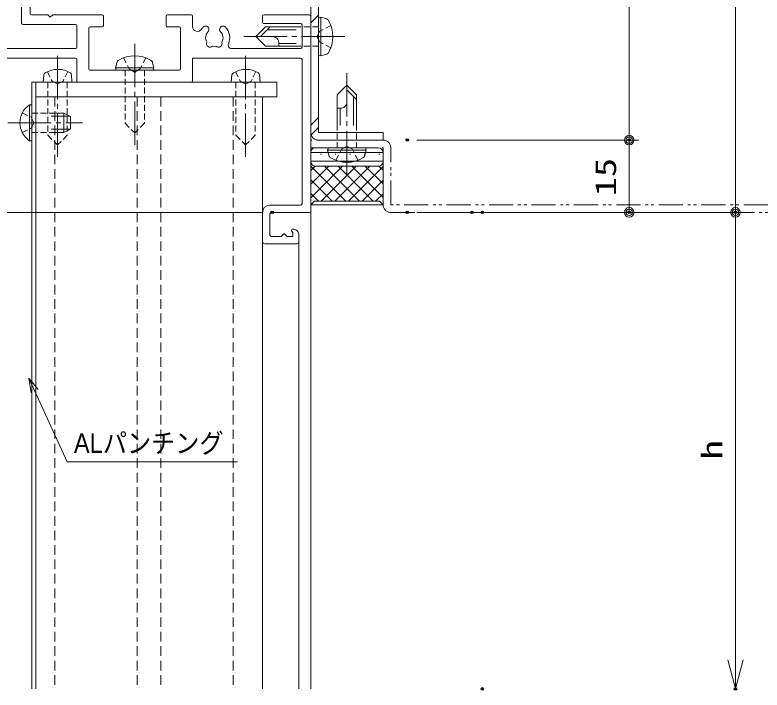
# Model space of a CAD drawing. Units: millimetres on the paper. Extents: x -395 to 395, y -281 to 281.
# Drawn here: x 135.2 to 290.1, y -192 to -51.9 of the extents above; entities that cross this region are included whole.
import ezdxf
from ezdxf.enums import TextEntityAlignment as Align

# ---------------------------------------------------------------- set-up
doc = ezdxf.new("R2010")
doc.units = ezdxf.units.MM
doc.header["$PDMODE"] = 32
doc.header["$PDSIZE"] = 0.5
for name, pattern in [('CHAIN2', [12, 9, -1, 1, -1]), ('DASHED1', [1.8, 1.2, -0.6]), ('DASHED2', [3, 2, -1]), ('DOUBLE_CHAIN1', [8.8, 5, -1, 0.6, -0.6, 0.6, -1])]:
    doc.linetypes.add(name, pattern=pattern)
for name, color, linetype, lineweight in [('0-2_USERZ', 3, 'Continuous', 9), ('0-4__0-0_', 6, 'Continuous', 9), ('0-5_0', 7, 'Continuous', 9), ('0-7_PARTS3', 134, 'Continuous', 9), ('0-8_KATAZAI', 7, 'Continuous', 9), ('0-9__0-A_1-2', 3, 'Continuous', 9), ('0-B_SUNPOU', 3, 'Continuous', 9), ('0-C_SYMBOLS2', 134, 'Continuous', 9), ('0-D_PARTS2', 134, 'Continuous', 9), ('0-E_補助線', 134, 'Continuous', 9), ('0-F_EXTLINE', 3, 'DOUBLE_CHAIN1', 9)]:
    doc.layers.add(name, color=color, linetype=linetype, lineweight=lineweight)
doc.layers.add('0-6_DEFPOINTS', color=1, linetype='Continuous')
doc.styles.add('HG丸ｺﾞｼｯｸM-PRO', font='')
doc.styles.add('ＭＳ ゴシック', font='')
doc.styles.get('HG丸ｺﾞｼｯｸM-PRO').set_extended_font_data('HG丸ｺﾞｼｯｸM-PRO')
doc.styles.get('ＭＳ ゴシック').set_extended_font_data('MS Gothic')

# ---------------------------------------------------------------- blocks, each defined once
blk = doc.blocks.new('U12')
at = {"layer": '0-7_PARTS3'}
for p, q in [((-0.5, 4), (-1.553, 3.719)), ((-0.5, 4), (-0.5, -4)), ((-0.5, 4), (0, 3.824)), ((0, 3.824), (0, -3.824)), ((-0.5, -4), (-1.553, -3.719)), ((-0.5, -4), (0, -3.824))]:
    blk.add_line(p, q, dxfattribs=at)
at = {"layer": '0-7_PARTS3', "linetype": 'DASHED1'}
for p, q in [((0, 2), (11, 2)), ((11, 2), (13, 0)), ((11, -2), (13, 0)), ((0, -2), (11, -2))]:
    blk.add_line(p, q, dxfattribs=at)
at = {"layer": '0-7_PARTS3', "linetype": 'CHAIN2'}
blk.add_line((-5.5, 0), (15.5, 0), dxfattribs=at)
at = {"layer": '0-7_PARTS3', "linetype": 'DASHED1'}
for points in [[(-2.579, 2.3), (-0.263, 1.145), (0.346, 0)], [(-2.579, -2.3), (-0.263, -1.145), (0.346, 0)]]:
    blk.add_lwpolyline(points, dxfattribs=at)
at = {"layer": '0-7_PARTS3'}
for centre, radius, start, end in [((3.5, 0), 6.5, 149.41289, 210.58711), ((-1.321, 2.85), 0.9, 104.93766, 149.41289), ((-1.321, -2.85), 0.9, 210.58711, 255.06234)]:
    blk.add_arc(centre, radius, start, end, dxfattribs=at)
blk = doc.blocks.new('WAKU-U')
at = {"layer": '0-4__0-0_', "color": 7}
for points in [[(-18.5, -35.999), (-18, -36.499), (-18.5, -36.999)], [(-30.004, -53.499), (-29.504, -53.999), (-30.004, -54.499)]]:
    blk.add_lwpolyline(points, dxfattribs=at)
at = {"layer": '0-5_0'}
for p, q in [((-29.704, 0), (10.7, 0)), ((-30.004, -9.7), (-30.004, -0.3)), ((11, -0.3), (11, -8)), ((-28.204, -2.1), (-28.204, -9.7)), ((-23.3, -1.8), (-27.904, -1.8)), ((-23, -16.417), (-23, -2.1)), ((9.2, -1.8), (-20.7, -1.8)), ((9.5, -8.5), (9.5, -2.1)), ((15.5, -2.5), (17.2, -2.5)), ((17.5, -2.8), (17.5, -9.5)), ((14.5, -3.75), (14.5, -3.5)), ((15.069, -3.778), (14.931, -3.922)), ((15.25, -3.7), (16, -3.7)), ((11.5, -8.5), (15.5, -8.5)), ((-28.504, -10), (-29.704, -10)), ((17, -10), (11, -10)), ((-27.318, -18.8), (-27.308, -18.8)), ((-27.318, -21.2), (-27.308, -21.2)), ((-29.704, -24.498), (-27.565, -24.498)), ((-30.004, -29.7), (-30.004, -24.798)), ((-16, -24.798), (-16, -48.2)), ((-27.504, -27.298), (-27.504, -29.7)), ((-18.8, -26.998), (-27.204, -26.998)), ((-18.5, -35.999), (-18.5, -27.298)), ((-27.804, -30), (-29.704, -30)), ((-18.5, -45.7), (-18.5, -36.999)), ((-30.004, -53.499), (-30.004, -43.3)), ((-29.704, -43), (-27.804, -43)), ((-27.504, -43.3), (-27.504, -45.7)), ((-27.204, -46), (-18.8, -46)), ((-28.004, -48.8), (-28.004, -59.7)), ((-23.3, -48.5), (-27.704, -48.5)), ((-23, -73.976), (-23, -48.8)), ((-21, -48.8), (-21, -63.5)), ((-16.3, -48.5), (-20.7, -48.5)), ((-30.004, -57.9), (-30.004, -54.499)), ((-43.004, -59.7), (-43.004, -58.5)), ((-42.704, -58.2), (-30.304, -58.2)), ((-25.174, -75.711), (-25.289, -75.658)), ((-27.448, -76.3), (-27.438, -76.3)), ((-27.448, -78.7), (-27.438, -78.7)), ((-13, -98.8), (-13, -99.7)), ((-13.3, -100), (-34.704, -100))]:
    blk.add_line(p, q, dxfattribs=at)
for points in [[(-21, -2.1), (-21, -24.498), (-16.3, -24.498)], [(16, -8), (16, -6.1), (15.4, -5.5), (16, -4.9), (16, -3.7)], [(-25.044, -18.211), (-25.159, -18.158), (-25.553, -18.227)], [(-35.004, -99.7), (-35.004, -60), (-42.704, -60)], [(-28.304, -60), (-33.204, -60), (-33.204, -98.2), (-23, -98.2), (-23, -81.024)], [(-21, -63.5), (-21, -98.5), (-13.3, -98.5)], [(-25.174, -75.711), (-25.289, -75.658), (-25.683, -75.727)]]:
    blk.add_lwpolyline(points, dxfattribs=at)
for centre, radius, start, end in [((-29.704, -0.3), 0.3, 90, 180), ((10.7, -0.3), 0.3, 360, 90), ((-27.904, -2.1), 0.3, 90, 180), ((-23.3, -2.1), 0.3, 0, 90), ((-20.7, -2.1), 0.3, 90, 180), ((9.2, -2.1), 0.3, 0, 90), ((15.5, -3.5), 1, 90, 180), ((17.2, -2.8), 0.3, 0, 90), ((14.75, -3.75), 0.25, 180, 316.39718), ((15.25, -3.95), 0.25, 90, 136.39718), ((11, -8.5), 1.5, 180, 270), ((11.5, -8), 0.5, 180, 270), ((15.5, -8), 0.5, 270, 0), ((-29.704, -9.7), 0.3, 180, 270), ((-28.504, -9.7), 0.3, 270, 0), ((17, -9.5), 0.5, 270, 0), ((-25.24, -20), 3.2, 66.74202, 133.7398), ((-23.7, -16.417), 0.7, 246.74202, 0), ((-26.968, -18.194), 0.7, 133.7398, 240), ((-25.24, -20), 1.8, 100, 133.7398), ((-25.24, -20), 1.8, 59.14685, 83.7398), ((-24.011, -19.14), 0.75, 315.95278, 114.04722), ((-26.968, -18.194), 0.7, 240, 313.7398), ((-25.24, -20), 1.8, 349.14685, 10.85315), ((-26.968, -21.806), 0.7, 120, 226.2602), ((-26.968, -21.806), 0.7, 46.2602, 120), ((-25.24, -20), 1.8, 226.2602, 260), ((-25.24, -20), 1.8, 260, 300.85315), ((-24.011, -20.86), 0.75, 245.95278, 44.04722), ((-27.565, -23.498), 1, 270, 56.39324), ((-25.24, -20), 3.2, 226.2602, 236.39324), ((-29.704, -24.798), 0.3, 90, 180), ((-16.3, -24.798), 0.3, 0, 90), ((-27.204, -27.298), 0.3, 90, 180), ((-18.8, -27.298), 0.3, 0, 90), ((-29.704, -29.7), 0.3, 180, 270), ((-27.804, -29.7), 0.3, 270, 0), ((-29.704, -43.3), 0.3, 90, 180), ((-27.804, -43.3), 0.3, 0, 90), ((-27.204, -45.7), 0.3, 180, 270), ((-18.8, -45.7), 0.3, 270, 0), ((-27.704, -48.8), 0.3, 90, 180), ((-23.3, -48.8), 0.3, 0, 90), ((-20.7, -48.8), 0.3, 90, 180), ((-16.3, -48.2), 0.3, 270, 0), ((-42.704, -58.5), 0.3, 90, 180), ((-30.304, -57.9), 0.3, 270, 0), ((-42.704, -59.7), 0.3, 180, 270), ((-28.304, -59.7), 0.3, 270, 360), ((-25.37, -77.5), 3.2, 64.64629, 133.7398), ((-23.7, -73.976), 0.7, 244.64629, 0), ((-27.098, -75.694), 0.7, 133.7398, 240), ((-25.37, -77.5), 1.8, 100, 133.7398), ((-25.37, -77.5), 1.8, 59.14685, 83.7398), ((-24.141, -76.64), 0.75, 315.95278, 114.04722), ((-27.098, -75.694), 0.7, 240, 313.7398), ((-25.37, -77.5), 1.8, 349.14685, 10.85315), ((-27.098, -79.306), 0.7, 120, 226.2602), ((-27.098, -79.306), 0.7, 46.2602, 120), ((-25.37, -77.5), 1.8, 226.2602, 260), ((-24.141, -78.36), 0.75, 245.95278, 44.04722), ((-25.37, -77.5), 3.2, 226.2602, 295.35371), ((-25.37, -77.5), 1.8, 260, 300.85315), ((-23.7, -81.024), 0.7, 360, 115.35371), ((-13.3, -98.8), 0.3, 0, 90), ((-34.704, -99.7), 0.3, 180, 270), ((-13.3, -99.7), 0.3, 270, 0)]:
    blk.add_arc(centre, radius, start, end, dxfattribs=at)
blk = doc.blocks.new('A$C73D11E19')
at = {"layer": '0-7_PARTS3', "linetype": 'DASHED1'}
for p, q in [((-11, 2), (-13, 0)), ((0, 2), (-11, 2)), ((-11, -2), (-13, 0)), ((0, -2), (-11, -2))]:
    blk.add_line(p, q, dxfattribs=at)
at = {"layer": '0-7_PARTS3'}
blk.add_line((0, 3), (1.521, 2.836), dxfattribs=at)
at = {"layer": '0-7_PARTS3', "linetype": 'CHAIN2'}
blk.add_line((5.5, 0), (-15.5, 0), dxfattribs=at)
at = {"layer": '0-7_PARTS3', "linetype": 'DASHED1'}
for points in [[(2.179, 2.101), (0.263, 1.145), (-0.346, 0)], [(2.232, -2.127), (0.263, -1.145), (-0.346, 0)]]:
    blk.add_lwpolyline(points, dxfattribs=at)
at = {"layer": '0-7_PARTS3'}
blk.add_lwpolyline([(0, 3), (0, -3), (1.579, -2.877)], dxfattribs=at)
for centre, radius, start, end in [((1.482, 2.337), 0.5, 24.85349, 85.56298), ((-2.328, -0.069), 5.002, 328.46047, 31.53953), ((1.541, -2.379), 0.5, 274.43702, 322.15918)]:
    blk.add_arc(centre, radius, start, end, dxfattribs=at)
blk = doc.blocks.new('U11')
at = {"layer": '0-7_PARTS3'}
for p, q in [((-0.509, 3.75), (0, 3.75)), ((0, 3.75), (0, -3.75)), ((4, 2), (6.6, 2)), ((6.6, 2), (6.6, -2)), ((8, 1.3), (6.6, 2)), ((4, 1.346), (7.909, 1.346)), ((8, 1.3), (8, -1.3)), ((4, -1.346), (7.909, -1.346)), ((8, -1.3), (6.6, -2)), ((4, -2), (6.6, -2))]:
    blk.add_line(p, q, dxfattribs=at)
at = {"layer": '0-7_PARTS3', "linetype": 'DASHED1'}
for p, q in [((0, 2), (4, 2)), ((0, -2), (4, -2))]:
    blk.add_line(p, q, dxfattribs=at)
at = {"layer": '0-7_PARTS3', "linetype": 'CHAIN2'}
blk.add_line((-5, 0), (10.5, 0), dxfattribs=at)
at = {"layer": '0-7_PARTS3'}
blk.add_lwpolyline([(-0.509, 3.75), (-0.509, -3.75), (0, -3.75)], dxfattribs=at)
at = {"layer": '0-7_PARTS3', "linetype": 'DASHED1'}
for points in [[(-2.009, 2.05), (-0.154, 1.145), (0.455, 0)], [(-2.009, -2.05), (-0.154, -1.145), (0.455, 0)]]:
    blk.add_lwpolyline(points, dxfattribs=at)
at = {"layer": '0-7_PARTS3'}
blk.add_arc((2.027, 0), 4.527, 124.06671, 235.93329, dxfattribs=at)
blk = doc.blocks.new('DOT1')
at = {"layer": '0-5_0'}
blk.add_line((0, 0), (-1, 0), dxfattribs=at)
for radius in [0.5, 0.325]:
    blk.add_circle((0, 0), radius, dxfattribs=at)
blk = doc.blocks.new('U26')
at = {"layer": '0-7_PARTS3'}
for p, q in [((-0.5, 4), (-1.553, 3.719)), ((-0.5, 4), (-0.5, -4)), ((-0.5, 4), (0, 3.824)), ((0, 3.824), (0, -3.824)), ((4.6, 2), (11, 2)), ((10, 2), (12, 0)), ((11, 2), (13, 0)), ((4.6, 1.4), (10.6, 1.4)), ((11, -2), (13, 0)), ((4.6, -1.4), (8.2, -1.4)), ((8.2, -1.4), (8.2, -2)), ((4.6, -2), (11, -2)), ((-0.5, -4), (-1.553, -3.719)), ((-0.5, -4), (0, -3.824))]:
    blk.add_line(p, q, dxfattribs=at)
at = {"layer": '0-7_PARTS3', "linetype": 'DASHED1'}
for p, q in [((0, 2), (4.6, 2)), ((0, -2), (4.6, -2))]:
    blk.add_line(p, q, dxfattribs=at)
at = {"layer": '0-7_PARTS3', "linetype": 'CHAIN2'}
blk.add_line((-5.5, 0), (15.5, 0), dxfattribs=at)
at = {"layer": '0-7_PARTS3', "linetype": 'DASHED1'}
for points in [[(-2.579, 2.3), (-0.263, 1.145), (0.346, 0)], [(-2.579, -2.3), (-0.263, -1.145), (0.346, 0)]]:
    blk.add_lwpolyline(points, dxfattribs=at)
at = {"layer": '0-7_PARTS3'}
for centre, radius, start, end in [((3.5, 0), 6.5, 149.41289, 210.58711), ((-1.321, 2.85), 0.9, 104.93766, 149.41289), ((9.532, -1.333), 1.333, 90, 182.86598), ((-1.321, -2.85), 0.9, 210.58711, 255.06234)]:
    blk.add_arc(centre, radius, start, end, dxfattribs=at)
blk = doc.blocks.new('Open30_30')
at = {"layer": '0-5_0'}
for q in [(-3, 0.8038), (-3, 0), (-3, -0.8038)]:
    blk.add_line((0, 0), q, dxfattribs=at)
blk = doc.blocks.new('U46')
at = {"layer": '0-C_SYMBOLS2'}
for p, q in [((-15, -9), (-15, 0)), ((-15, -2.288), (-13.462, -0.75)), ((-15, -5.117), (-10.633, -0.75)), ((-15, -7.945), (-7.805, -0.75)), ((-8.49, -8), (-15, -1.49)), ((-5.662, -8), (-12.912, -0.75)), ((-12.226, -8), (-4.976, -0.75)), ((-2.833, -8), (-10.083, -0.75)), ((-9.398, -8), (-2.148, -0.75)), ((0, -8.005), (-7.255, -0.75)), ((-6.569, -8), (0, -1.431)), ((0, -5.176), (-4.426, -0.75)), ((0, -2.348), (-1.598, -0.75)), ((-11.318, -8), (-15, -4.318)), ((-3.741, -8), (0, -4.259)), ((-14.134, -8.013), (-15, -7.147)), ((-0.92, -8.008), (0, -7.087)), ((-15, -10.8), (-15, -9)), ((-1, -8), (-14, -8)), ((-14, -8), (-1, -8)), ((-12.71, -9.06), (-12.51, -9.06)), ((-9.68, -9.06), (-9.48, -9.06)), ((-6.65, -9.06), (-6.45, -9.06)), ((-3.62, -9.06), (-3.42, -9.06)), ((-0.59, -9.06), (-0.39, -9.06)), ((0, -9), (0, -10.8)), ((-14.325, -10.475), (-14.125, -10.475)), ((-11.295, -10.475), (-11.095, -10.475)), ((-8.265, -10.475), (-8.065, -10.475)), ((-5.235, -10.475), (-5.035, -10.475)), ((-2.205, -10.475), (-2.005, -10.475)), ((-1, -11.8), (-14, -11.8))]:
    blk.add_line(p, q, dxfattribs=at)
blk.add_lwpolyline([(-15, 0), (-14.25, -0.75), (-0.75, -0.75), (0, 0), (0, -9)], dxfattribs=at)
for centre, start, end in [((-14, -9), 90, 180), ((-14, -9), 90, 180), ((-1, -9), 0, 90), ((-1, -9), 0, 90), ((-14, -10.8), 180, 270), ((-1, -10.8), 270, 0)]:
    blk.add_arc(centre, 1, start, end, dxfattribs=at)
at = {"layer": '0-D_PARTS2'}
for p, q in [((-15, -9), (-15, 0)), ((-15, -10.8), (-15, -9)), ((-1, -8), (-14, -8)), ((-14, -8), (-1, -8)), ((0, -9), (0, -10.8)), ((-1, -11.8), (-14, -11.8))]:
    blk.add_line(p, q, dxfattribs=at)
blk.add_lwpolyline([(-15, 0), (-14.25, -0.75), (-0.75, -0.75), (0, 0), (0, -9)], dxfattribs=at)
for centre, start, end in [((-14, -9), 90, 180), ((-14, -9), 90, 180), ((-1, -9), 0, 90), ((-1, -9), 0, 90), ((-14, -10.8), 180, 270), ((-1, -10.8), 270, 0)]:
    blk.add_arc(centre, 1, start, end, dxfattribs=at)
at = {"layer": '0-E_補助線'}
for p, q in [((-15, 0), (0, 0)), ((0, -9), (-15, -9)), ((-15, -10.8), (0, -10.8))]:
    blk.add_line(p, q, dxfattribs=at)
blk = doc.blocks.new('_Open30')
at = {"layer": '0-5_0', "color": 3}
blk.add_line((0, 0), (-1, 0), dxfattribs=at)
blk.add_lwpolyline([(-1, 0.2679), (0, 0), (-1, -0.2679)], dxfattribs=at)

msp = doc.modelspace()

# ---------------------------------------------------------------- linework, layer by layer
at = {"layer": '0-2_USERZ'}
for p, q in [((284.607, 85.093), (284.607, -90.911)), ((262.573, 70.093), (262.573, -75.911)), ((218.543, -77.911), (264.573, -77.911)), ((218.543, -77.911), (264.573, -77.911)), ((262.573, -79.911), (262.573, -90.911)), ((196.543, -92.611), (196.543, -191.744)), ((218.543, -92.911), (264.573, -92.911)), ((232.002, -92.911), (286.607, -92.911)), ((194.043, -99.111), (194.043, -191.744))]:
    msp.add_line(p, q, dxfattribs=at)
at = {"layer": '0-2_USERZ', "linetype": 'DASHED2'}
for p, q in [((143.462, -68.911), (143.462, -191.744)), ((160.566, -68.911), (160.566, -191.744)), ((165.451, -68.911), (165.451, -191.744)), ((180.443, -68.911), (180.443, -191.744))]:
    msp.add_line(p, q, dxfattribs=at)
at = {"layer": '0-2_USERZ', "color": 6}
msp.add_lwpolyline([(139.543, -191.744), (139.543, -65.911), (138.743, -65.911), (138.743, -191.744)], dxfattribs=at)
at = {"layer": '0-2_USERZ'}
msp.add_lwpolyline([(181.327, -144.675), (146.01, -144.675), (139.319, -130.007)], dxfattribs=at)
at = {"layer": '0-6_DEFPOINTS'}
for p in [(216.543, -77.911), (262.573, -77.911), (188.543, -92.911), (216.543, -92.911), (230.002, -92.911), (232.125, -92.911), (262.573, -92.911), (284.607, -92.911), (232.125, -191.744), (284.607, -191.744)]:
    msp.add_point(p, dxfattribs=at)
at = {"layer": '0-8_KATAZAI'}
msp.add_lwpolyline([(139.543, -65.911), (139.543, -68.911), (189.543, -68.911), (189.543, -65.911)], close=True, dxfattribs=at)
at = {"layer": '0-9__0-A_1-2'}
msp.add_lwpolyline([(186.543, -191.744), (186.543, -68.911), (139.543, -68.911), (139.543, -191.744)], dxfattribs=at)
at = {"layer": '0-B_SUNPOU', "color": 4}
msp.add_line((196.543, 70.493), (196.543, -76.311), dxfattribs=at)
at = {"layer": '0-B_SUNPOU'}
for p, q in [((196.543, 70.493), (196.543, -76.311)), ((196.543, -53.576), (198.143, -51.976)), ((196.543, -74.788), (198.143, -73.188)), ((196.634, -76.82), (198.143, -75.311)), ((186.543, -92.911), (56.063, -92.911)), ((234.125, -92.911), (286.607, -92.911)), ((284.607, -94.911), (284.607, -189.744))]:
    msp.add_line(p, q, dxfattribs=at)
at = {"layer": '0-B_SUNPOU', "color": 4}
for points in [[(211.543, -76.311), (198.143, -76.311), (198.143, 70.493), (211.543, 70.493), (211.543, 72.093), (198.143, 72.093)], [(198.143, -77.911), (211.543, -77.911), (211.543, -76.311)]]:
    msp.add_lwpolyline(points, dxfattribs=at)
at = {"layer": '0-B_SUNPOU'}
for points in [[(211.543, -76.311), (198.143, -76.311), (198.143, 70.493), (211.543, 70.493), (211.543, 72.093), (198.143, 72.093)], [(198.143, -77.911), (211.543, -77.911), (211.543, -76.311)]]:
    msp.add_lwpolyline(points, dxfattribs=at)
at = {"layer": '0-B_SUNPOU', "color": 4}
msp.add_arc((198.143, -76.311), 1.6, 180, 270, dxfattribs=at)
at = {"layer": '0-B_SUNPOU'}
msp.add_arc((198.143, -76.311), 1.6, 180, 270, dxfattribs=at)
at = {"layer": '0-F_EXTLINE'}
msp.add_line((213.143, -92.911), (326.515, -92.911), dxfattribs=at)
for points in [[(211.543, -77.911), (196.543, -77.911), (196.543, -79.511), (211.543, -79.511), (211.543, -91.311)], [(326.515, -91.311), (213.143, -91.311), (213.143, -79.511)]]:
    msp.add_lwpolyline(points, dxfattribs=at)
for centre, start, end in [((211.543, -79.511), 0, 90), ((213.143, -91.311), 180, 270)]:
    msp.add_arc(centre, 1.6, start, end, dxfattribs=at)

# ---------------------------------------------------------------- block references
at = {"layer": '0-2_USERZ', "rotation": 90}
for p in [(144.043, -65.911), (183.046, -65.911)]:
    msp.add_blockref('A$C73D11E19', p, dxfattribs=at)
at = {"layer": '0-2_USERZ'}
for name, p, xscale, yscale, rotation in [('DOT1', (262.573, -77.911), 2, 2, 270), ('DOT1', (262.573, -77.911), 2, 2, 90), ('DOT1', (262.573, -92.911), 2, 2, 270), ('DOT1', (284.607, -92.911), 2, 2, 270), ('_Open30', (138.073, -127.278), 3, 3, 114.52149)]:
    msp.add_blockref(name, p, dxfattribs=dict(at, xscale=xscale, yscale=yscale, rotation=rotation))
at = {"layer": '0-5_0', "rotation": 180}
msp.add_blockref('U46', (196.543, -91.311), dxfattribs=at)
at = {"layer": '0-7_PARTS3', "xscale": -1}
msp.add_blockref('U26', (198.143, -56.434), dxfattribs=at)
at = {"layer": '0-7_PARTS3', "rotation": 270}
msp.add_blockref('U12', (160.044, -63.411), dxfattribs=at)
at = {"layer": '0-7_PARTS3', "xscale": -1, "rotation": 270}
msp.add_blockref('U26', (204.043, -79.511), dxfattribs=at)
at = {"layer": '0-7_PARTS3'}
msp.add_blockref('U11', (138.743, -74.311), dxfattribs=at)
at = {"layer": '0-8_KATAZAI', "rotation": 270}
msp.add_blockref('WAKU-U', (196.543, -81.911), dxfattribs=at)
at = {"layer": '0-B_SUNPOU', "xscale": 2, "yscale": 2}
for name, p, rotation in [('DOT1', (284.607, -92.911), 90), ('Open30_30', (284.607, -191.744), 270)]:
    msp.add_blockref(name, p, dxfattribs=dict(at, rotation=rotation))

# ---------------------------------------------------------------- texts
at = {"layer": '0-2_USERZ', "style": 'ＭＳ ゴシック', "width": 1.35}
msp.add_text('15', height=4.333, rotation=90, dxfattribs=at).set_placement((261.156, -89.557), align=Align.BOTTOM_LEFT)
at = {"layer": '0-2_USERZ', "style": 'HG丸ｺﾞｼｯｸM-PRO', "width": 0.9}
msp.add_text('ALパンチング', height=4.078, dxfattribs=at).set_placement((147.434, -144.017), align=Align.BOTTOM_LEFT)
at = {"layer": '0-B_SUNPOU', "style": 'ＭＳ ゴシック', "width": 1.35}
msp.add_text('h', height=4.333, rotation=90, dxfattribs=at).set_placement((283.19, -144.159), align=Align.BOTTOM_LEFT)

doc.saveas('drawing.dxf')
